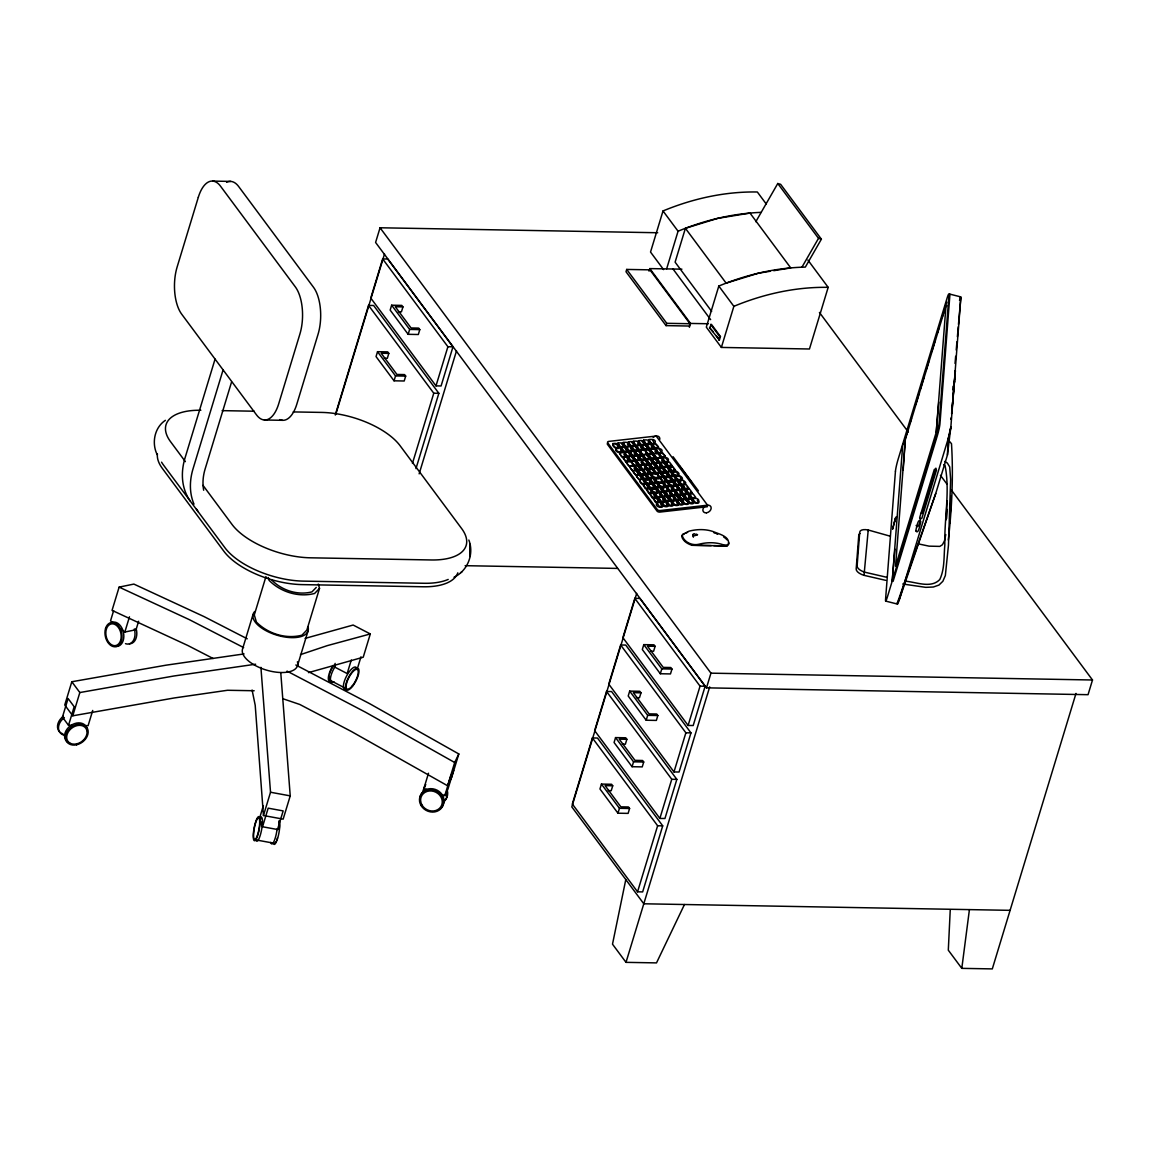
<?xml version="1.0" encoding="UTF-8"?>
<svg xmlns="http://www.w3.org/2000/svg" width="1150" height="1150" viewBox="0 0 1150 1150"><rect width="100%" height="100%" fill="white"/><g stroke="black" fill="none" stroke-linecap="round" stroke-linejoin="round"><path stroke-width="1.5" d="M693.163 536.216L693.177 535.152M693.349 537.194L693.076 535.081M946.206 519.742L946.982 500.696M947.054 509.407L946.565 518.664M935.726 493.537L897.331 603.003L899.343 599.524L935.726 493.537L947.428 455.012L948.204 438.682L950.878 426.751L960.811 297.951A9.056 0.819 -75.8 0 0 959.919 298.152M950.245 909.909L948.304 950.188L961.803 968.357L992.306 968.904L1075.997 693.421M951.611 413.713L952.574 401.939M903.181 469.904L905.323 439.516L945.99 305.641L946.867 305.871M954.299 383.065L954.428 381.211L952.775 399.898M948.448 296.815A9.056 0.819 -75.8 0 1 949.871 295.176L939.938 423.976A9.056 0.819 -75.8 0 1 937.264 435.908L893.09 581.339L892.213 581.109L902.807 443.871L903.67 444.087M905.323 439.516L895.548 566.202L936.215 432.342L938.759 402.054M945.99 305.641L936.215 432.342L937.092 432.558M951.309 417.464L951.179 419.434L951.28 418.456M892.213 581.109L894.887 549.082M954.759 377.904L951.798 412.908M954.917 376.251L955.377 370.602L954.284 383.539M952.717 389.821L953.019 386.285M955.032 363.443L955.664 356.256M956.211 350.046L956.944 341.751M957.389 336.821L958.266 326.83M958.467 324.444L960.811 297.951L959.474 300.279M947.428 455.012L950.878 426.751A9.056 0.819 -75.8 0 1 948.204 438.682L899.343 599.524A9.056 0.819 -75.8 0 1 897.331 603.003M961.803 968.357L969.421 909.621M916.133 525.449C917.93 529.791 920.776 520.979 920.273 519.57M707.538 505.195L660.244 510.528A2.271 1.179 9 0 1 657.297 509.579L607.703 442.808A2.271 1.179 9 0 1 608.882 441.384L656.176 436.051L707.538 505.195L707.308 506.733L659.999 512.066A2.271 1.179 8.9 0 1 657.053 511.103L607.459 444.346A2.271 1.179 8.9 0 1 607.732 443.196M895.146 521.611L895.246 520.145M625.801 879.563L612.504 944.179L626.003 962.349L656.506 962.895L684.466 904.518M945.774 534.563L944.452 540.888L942.468 544.697L939.852 546.394L929.042 546.149L919.511 544.122M948.319 540.04C951.927 508.257 953.451 475.568 951.496 443.699L949.052 440.881M244.059 653.919L165.988 665.189L71.817 681.749L64.745 705.008L72.766 715.803L174.326 697.949L227.513 690.273L254.164 690.747M68.526 725.319L74.175 706.718L68.08 698.51L62.431 717.126L68.526 725.319L72.076 725.391M72.766 715.803L79.839 692.544L71.817 681.749M247.221 638.796L204.139 616.644L133.874 584.085L119.126 587.118L112.053 610.377L187.838 645.495L213.153 658.519M113.62 610.679L110.544 620.827L113.146 622.869M92.719 710.441L88.104 725.664L84.539 725.607M120.937 628.978L124.847 632.026L129.476 616.803M215.064 359.102L185.035 457.959A71.703 54.151 -36.6 0 0 190.239 501.055M138.618 621.259L136.045 629.726L124.847 632.026M223.086 369.897L193.056 468.754A71.703 54.151 -36.6 0 0 193.991 504.16M231.553 382.044L205.131 468.97A58.032 43.829 -36.6 0 0 203.665 490.231M253 614.574L242.406 649.462A28.721 13.182 16.9 0 0 270.652 671.197A28.721 13.182 16.9 0 0 297.419 661.768M265.966 576.553L254.294 614.948L256.407 622.092C267.979 633.765 285.876 639.342 301.918 635.202L306.849 630.099L319.527 588.369L318.262 584.085M657.714 232.746L380.061 227.772L375.59 242.449L706.488 687.844L1088.044 694.686L1092.5 679.995L951.151 489.728M335.254 414.949L368.532 305.397L373.621 305.498L438.854 393.3L415.969 468.611M382.662 258.923L370.76 298.066L435.994 385.868L441.082 385.969L452.971 346.826L387.737 259.009L382.662 258.923L447.896 346.725L452.971 346.826M335.743 414.518L384.517 253.963M388.815 353.395L387.694 351.871L377.531 351.699L376.036 356.586L394.033 380.808L404.196 380.995L405.691 376.093L404.57 374.584L396.937 374.454L381.196 353.251L388.815 353.395L387.334 358.283L384.287 358.225M402.946 306.906L401.81 305.397L391.647 305.21L390.166 310.098L408.164 334.319L418.327 334.506L419.808 329.619L418.686 328.095L411.067 327.966L395.312 306.762L402.946 306.906L401.451 311.794L398.403 311.751M297.591 665.361L308.186 630.473M263.364 805.618L260.288 815.781L260.921 818.915M394.033 380.808L395.528 375.921L377.531 351.699M408.164 334.319L409.644 329.432L391.647 305.21M280.772 672.707L290.231 795.872L283.159 819.131L263.451 815.508L270.523 792.249L260.906 667.316M262.531 826.764L268.18 808.163L283.159 810.908L277.509 829.509L262.531 826.764L261.567 822.049M335.153 663.392L334.132 666.77L347.171 673.555L351.282 660.014M412.448 463.393L433.766 393.214L368.532 305.397M435.994 385.868L447.896 346.725M357.894 666.971L360.971 656.808M305.081 638.408L353.151 625.039L370.3 633.952L363.228 657.211L308.459 672.621M419.146 473.843L456.507 350.851M427.096 789.533L423.876 788.44L428.504 773.217M282.799 698.697L299.805 704.476L351.296 731.443L447.609 785.766L454.681 762.508L458.807 753.954L369.495 703.584L295.838 665.002M444.82 795.556L450.469 776.954L453.603 770.443L447.954 789.058L444.82 795.556L441.6 794.463M458.807 753.954L451.734 777.213L447.609 785.766M626.707 269.431L626.003 271.745L666.037 325.623L689.253 326.039L689.957 323.725L649.923 269.848L626.707 269.431L666.741 323.308L689.957 323.725M766.36 204.154L757.333 191.993A217.695 164.407 -36.6 0 0 663.018 210.953L650.526 252.051L663.579 269.618M649.031 271.17L649.808 268.597L681.907 269.172M666.626 268.899L678.069 231.222L663.018 210.953M773.749 270.696L790.74 267.907L750.001 213.081L717.715 218.356L685.4 228.304L675.107 262.157L711.663 311.377M666.037 325.623L666.741 323.308M689.382 327.29L690.546 323.438L649.808 268.597M755.823 221.706L777.774 183.511L780.649 184.331L821.387 239.171L805.331 267.102L801.938 267.202A217.695 164.407 -36.6 0 0 718.808 286.062L706.316 327.161L721.381 347.429L809.456 348.996L828.173 287.356L807.904 260.058M709.579 327.779L711.419 324.357L720.446 336.519L719.411 339.954L709.579 327.779L713.388 331.847M592.394 737.941L572.326 804.008L637.56 891.811L642.649 891.911L662.716 825.844L597.482 738.041L592.394 737.941L657.628 825.758L662.716 825.844M606.524 691.466L594.622 730.609L659.87 818.426L664.944 818.512L676.847 779.369L611.599 691.553L606.524 691.466L671.758 779.269L676.847 779.369M620.641 644.977L608.753 684.121L673.986 771.938L679.075 772.024L690.963 732.881L625.729 645.064L620.641 644.977L685.874 732.794L690.963 732.881M634.814 598.345L622.869 637.632L688.102 725.449L693.191 725.535L705.137 686.248L639.903 598.431L634.814 598.345L700.048 686.148L705.137 686.248M636.683 593.386L571.809 806.898L643.799 903.785L1010.088 910.34M718.606 339.94L719.641 336.504L710.614 324.343M721.381 347.429L733.858 306.331L718.808 286.062M612.734 785.781L611.599 784.271L601.436 784.084L599.955 788.972L617.952 813.208L628.116 813.381L629.596 808.493L628.475 806.969L620.856 806.84L605.101 785.637L612.734 785.781L611.239 790.668L608.192 790.625M626.851 739.292L625.729 737.783L615.552 737.596L614.071 742.497L632.069 766.719L642.232 766.892L643.727 762.004L642.606 760.495L634.973 760.351L619.232 739.163L626.851 739.292L625.37 744.194L622.308 744.136M640.981 692.817L639.846 691.294L629.683 691.121L628.202 696.009L646.185 720.231L656.363 720.418L657.843 715.516L656.722 714.006L649.089 713.877L633.348 692.674L640.981 692.817L639.486 697.705L636.439 697.648M655.098 646.329L653.976 644.819L643.799 644.633L642.318 649.52L660.316 673.742L670.479 673.929L671.974 669.041L670.838 667.518L663.219 667.388L647.479 646.185L655.098 646.329L653.617 651.216L650.555 651.159M617.952 813.208L619.433 808.306L601.436 784.084M632.069 766.719L633.549 761.818L615.552 737.596M646.185 720.231L647.68 715.343L629.683 691.121M660.316 673.742L661.796 668.854L643.799 644.633M637.56 891.811L657.628 825.758M659.87 818.426L671.758 779.269M673.986 771.938L685.874 732.794M688.102 725.449L700.048 686.148M706.488 687.844L710.944 673.167L380.061 227.772M626.003 962.349L709.694 686.866M868.006 530.711L868.221 530.006L889.827 536.087M904.202 442.376L907.839 430.402M909.909 423.559L911.476 418.427M915.63 404.743L919.267 392.754M920.316 389.332L923.953 377.358M926.023 370.516L928.625 361.963M931.744 351.699L935.381 339.724M937.466 332.882L939.018 327.75M942.137 317.486L946.824 302.076M885.73 580.348L864.024 575.331L868.221 530.006A9.085 4.169 16.9 0 0 859.726 532.163L857.109 565.944A9.085 4.169 16.9 0 0 864.958 572.24L886.65 577.257M935.87 468.136L922.242 512.972L920.589 513.561M423.876 788.44L425.759 784.544M801.938 267.202L818.512 238.338L777.774 183.511M454.02 577.228C467.647 570.86 474.332 554.041 468.855 540.04M316.25 587.42L311.938 591.891C297.893 595.513 282.239 590.626 272.104 580.405M319.527 588.369L314.597 593.472C298.554 597.612 280.658 592.034 269.086 580.362L268.238 577.501M165.384 420.325C154.373 427.613 151.469 443.21 157.205 454.696M460.604 572.714L461.955 571.794M684.408 533.686L683.589 534.189A11.328 5.189 16.9 0 0 682.122 537.611A20.585 9.444 16.9 0 0 685.156 541.679A11.328 5.189 16.9 0 0 691.941 545.273L727.03 545.905A11.328 5.189 16.9 0 0 728.582 542.469M685.357 533.169L687.571 532.349M623.199 443.124L625.499 446.818L630.013 446.646L632.673 450.225L628.978 450.57L626.678 446.89M621.575 447.465L623.976 451.202L627.541 450.857L624.809 447.177L620.482 447.436L618.096 443.699M623.918 447.177L621.575 443.569M631.982 446.301L634.369 450.038L637.948 449.679L635.317 446.056L630.804 446.214L628.489 442.534M631.867 447.062C629.97 452.266 643.655 452.309 635.346 446.933M634.326 445.999L631.968 442.391M636.827 445.754L639.213 449.492L642.793 449.132L640.162 445.496L635.648 445.668L633.348 441.988M636.712 446.516C634.139 451.088 647.277 451.849 641.01 447.494M639.17 445.452L637.646 442.966M629.999 452.281L632.831 456.104M652.539 443.986L654.925 447.709L658.504 447.364L655.874 443.728L651.36 443.9L649.046 440.22M645.452 450.541L647.752 454.221L652.266 454.063L654.925 457.643L651.245 457.988L648.931 454.308M643.511 455.673L646.343 459.482M631.666 461.955L633.966 465.649L638.48 465.477L641.111 469.114L637.531 469.459L635.145 465.721M651.274 454.006L648.931 450.412M646.904 460.244L649.75 464.054M640.119 465.923L642.951 469.732M657.311 459.066L660.143 462.889M633.075 471.601L635.907 475.424M638.494 470.249L640.895 473.973L644.46 473.628L641.729 469.948L637.416 470.235L635.03 466.497M655.701 463.407L658.087 467.144L661.667 466.799L658.936 463.119L654.594 463.378L652.208 459.641M655.572 464.169L657.886 467.863L662.386 467.676L665.016 471.313L661.437 471.658L659.051 467.921M658.03 463.119L655.212 459.31M643.382 470.451L645.783 474.116L650.296 473.958L652.956 477.523L649.261 477.882L646.961 474.202M663.133 462.544L661.609 460.043M665.979 463.004L668.279 466.684L672.793 466.512L675.452 470.077L671.844 470.494L669.458 466.756M656.104 468.237L653.761 464.643M641.872 474.777L644.259 478.515L647.824 478.156L645.092 474.49L640.766 474.749L638.379 471.011M664.024 468.122L666.339 471.802L670.852 471.629L673.483 475.266L669.904 475.611L667.518 471.888M642.261 479.607L639.918 475.999M656.995 473.814L659.295 477.509L663.809 477.322L666.439 480.959L662.86 481.304L660.474 477.566M650.325 478.716L652.711 482.454L656.276 482.094L653.545 478.429L649.232 478.702L646.846 474.964M667.402 472.65L669.702 476.33L674.202 476.158L676.861 479.723L673.181 480.082L670.867 476.402M672.822 471.284C671.068 476.732 684.868 476.287 676.157 471.04C672.506 474.864 664.815 464.772 672.808 467.389M643.166 485.185L645.466 488.865L650.009 488.736L652.639 492.372L649.06 492.717L646.674 488.994M668.121 476.689L666.598 474.202M653.559 484.006L655.874 487.686L660.416 487.571L663.047 491.208L659.467 491.553L657.081 487.816M658.993 482.641C657.254 488.06 671.054 487.715 662.213 482.353C658.533 486.148 651.058 476.114 658.979 478.745M663.837 482.094L666.224 485.832L669.803 485.487L667.072 481.807L662.745 482.066L660.344 478.328M646.559 489.756L648.859 493.436L653.372 493.278L656.032 496.843L652.438 497.26L650.038 493.522M666.181 481.807L663.823 478.199M651.978 488.391C650.253 493.81 664.053 493.465 655.212 488.103C651.533 491.956 643.986 481.778 651.949 484.452M654.293 488.06L652.769 485.559M656.966 488.577L659.266 492.257L663.78 492.099L666.439 495.679L662.745 496.024L660.445 492.344M676.574 480.628L674.231 477.034M664.686 486.881L663.176 484.394M669.544 486.335L667.201 482.727M655.342 492.919C653.444 498.209 667.446 498.108 658.576 492.631C654.882 496.412 647.407 486.393 655.342 489.023M657.685 492.631L656.161 490.13M672.419 486.838L674.719 490.518L679.233 490.36L681.893 493.939L678.198 494.284L675.898 490.604M677.637 485.501L680.024 489.239L683.603 488.879L680.872 485.214L676.416 485.372L674.116 481.692M665.634 492.516L667.934 496.196L672.52 496.124L675.151 499.761L671.571 500.106L669.185 496.369M655.744 497.749L653.401 494.155M653.358 498.913L655.673 502.593L660.186 502.435L662.846 506L659.238 506.417L656.851 502.679M670.479 491.97L672.779 495.65L677.364 495.578L680.024 499.158L676.43 499.56L674.029 495.823M658.792 497.548L661.178 501.285L664.743 500.94L662.012 497.26L657.527 497.375L655.227 493.681M680.872 490.791L683.186 494.471L687.772 494.414L690.402 498.036L686.823 498.396L684.437 494.658M686.306 489.426L688.692 493.163L692.271 492.818L689.641 489.181L685.127 489.354L682.812 485.674M669.07 497.145L671.902 500.954M673.914 496.599L676.214 500.279L680.742 500.106L683.387 503.686L679.794 504.088L677.408 500.365M681.605 494.845L680.081 492.344M667.244 501.501L669.631 505.238L673.21 504.893L670.479 501.213L666.152 501.472L663.766 497.734M684.322 495.42L686.622 499.1L691.136 498.942L693.766 502.579L690.187 502.924L687.801 499.186M672.434 501.673C669.817 506.129 682.884 507.121 676.732 502.651M677.278 501.127C675.841 506.92 689.583 505.784 680.168 500.796M687.686 499.948C684.868 504.146 698.151 505.598 691.984 500.926M619.591 453.459L621.906 457.139L626.419 456.981L629.079 460.546L625.471 460.963L623.084 457.226M628.389 456.622L630.775 460.359L634.34 460.014L631.623 456.334L627.282 456.593L624.896 452.856M630.717 456.334L628.374 452.726M635.821 455.759L634.297 453.258M650.555 449.966L653.387 453.79M628.777 461.452L627.268 458.965M639.184 460.287L637.661 457.801M653.919 454.494L656.751 458.318M659.338 453.143L661.724 456.866L665.304 456.521L662.673 452.884L658.159 453.057L655.845 449.377M661.681 452.841L659.338 449.233M642.577 464.859L641.067 462.372M651.245 468.783L648.312 464.988M666.497 467.073L664.154 463.464M652.668 478.429L650.325 474.835M675.165 470.982L673.641 468.496M678.529 475.525L677.005 473.024M666.152 496.584L663.809 492.976M688.634 489.138L687.125 486.651M669.587 501.213L667.244 497.605M692.012 493.666L690.489 491.179M300.481 654.623L327.261 645.639L370.3 633.952M638.652 441.384L640.952 445.064L645.466 444.906L648.126 448.486L644.446 448.831L642.131 445.151M643.741 440.809L646.056 444.489L650.569 444.331L653.2 447.968L649.621 448.313L647.234 444.576M616.271 448.069C614.632 453.589 628.432 453.014 619.39 447.753C615.624 451.519 608.364 441.485 616.271 444.173M618.513 447.796L617.104 445.28M616.156 448.831C613.352 453.043 626.736 454.423 620.468 449.808M621.46 448.227C619.606 453.459 633.219 453.459 624.939 448.098M628.921 446.617L627.497 444.101M626.563 447.652C623.947 452.108 637.014 453.114 630.861 448.644M644.374 444.878L642.131 441.255M649.462 444.302L648.054 441.787M642.016 445.912C639.831 450.915 653.847 451.346 645.495 445.783M647.105 445.338C644.302 449.535 657.57 450.987 651.418 446.315M654.767 443.699L652.524 440.076M652.409 444.748C650.555 449.966 664.197 449.981 655.888 444.604M635.303 451.691L637.603 455.371L642.117 455.213L644.747 458.836L641.168 459.195L638.782 455.457M640.148 451.145L642.979 454.954M625.312 456.952L623.904 454.437M622.955 457.988L625.801 461.797M628.259 457.384C626.132 462.444 640.09 462.774 631.738 457.254M633.363 456.823L636.194 460.632M641.024 455.184L638.782 451.548M656.276 453.459L654.853 450.944M648.816 455.069C646.961 460.302 660.589 460.287 652.294 454.94M659.223 453.905C657.354 459.123 671.011 459.137 662.702 453.761M626.362 462.559L629.194 466.368M636.755 461.394L639.587 465.204M662.616 458.476L664.916 462.156L669.429 461.998L672.089 465.563L668.481 465.98L666.094 462.243M629.726 467.087L632.558 470.911M637.387 465.448L635.145 461.826M645.553 464.557C643.77 469.89 657.484 469.689 648.887 464.312C645.279 468.093 637.474 458.246 645.481 460.589M647.781 464.284L645.538 460.661M645.423 465.319L647.723 468.999L652.237 468.826L654.867 472.463L651.288 472.808L648.902 469.071M650.282 464.772L653.114 468.582M660.675 463.594L663.507 467.418M668.337 461.955L666.094 458.332M635.447 470.58L634.024 468.064M640.751 469.976L637.919 466.167M645.84 469.401L644.431 466.9M653.631 469.286L655.931 472.966L660.445 472.808L663.104 476.387L659.511 476.79L657.11 473.052M661.308 467.662L659.884 465.161M671.701 466.497L670.277 463.982M638.796 475.094L636.496 471.414M636.439 476.143L639.271 479.952M649.204 473.929L646.961 470.307M652.266 473.599C650.497 479.248 664.815 478.371 655.155 473.268C642.174 474.864 651.13 463.119 654.508 473.326M659.352 472.779L657.11 469.157M662.414 472.463C660.387 477.624 674.418 477.753 665.749 472.204C662.026 475.971 654.422 466.037 662.414 468.553M664.657 472.176L663.234 469.674M669.76 471.601L667.503 467.978M645.222 479.291C643.396 484.567 657.067 484.481 648.643 479.09C644.977 482.77 637.172 472.866 645.222 475.41M639.803 480.657L642.102 484.337L646.616 484.164L649.247 487.801L645.668 488.146L643.281 484.423M647.464 479.033L646.056 476.517M655.615 478.113C653.775 483.431 667.518 483.216 659.094 477.983C655.5 481.491 647.522 471.802 655.629 474.231M650.196 479.478L652.496 483.158L657.024 483L659.64 486.637L656.075 486.982L653.689 483.244M662.716 477.308L660.474 473.685M665.778 476.977C663.794 482.224 677.896 482.195 669.012 476.689C665.347 480.499 657.757 470.422 665.778 473.081M673.124 476.129L670.881 472.506M676.171 475.798C674.504 481.289 688.088 480.714 679.65 475.669C676.042 479.147 668.078 469.502 676.171 471.917M670.752 477.164L673.052 480.844L677.566 480.686L680.196 484.308L676.545 484.61L674.231 480.93M645.524 484.136L643.281 480.513M648.586 483.819C646.961 489.354 660.718 488.764 651.705 483.503C647.953 487.327 640.723 477.293 648.586 479.924M650.828 483.546L649.405 481.031M655.917 482.971L653.674 479.349M669.142 481.505C667.043 486.622 681.159 486.853 672.477 481.261C668.711 484.912 661.092 475.036 669.128 477.609M671.37 481.232L669.961 478.716M663.723 482.871L666.023 486.551L670.565 486.421L673.196 490.058L669.53 490.36L667.23 486.666M679.535 480.326C677.882 485.846 691.725 485.3 682.654 480.01C678.96 483.877 671.672 473.728 679.535 476.431M681.777 480.053L680.354 477.537M679.42 481.088L681.72 484.783L686.277 484.653L688.922 488.232L685.328 488.635L682.942 484.897M648.887 488.678L646.645 485.041M659.281 487.499L657.038 483.877M662.386 487.212C660.301 492.315 674.288 492.574 665.807 487.025C662.156 490.619 654.278 480.786 662.342 483.273M662.256 487.988L664.571 491.668L669.084 491.496L671.715 495.132L668.136 495.478L665.749 491.754M672.534 486.076C670.766 491.409 684.494 491.223 675.869 485.832C672.161 489.454 664.499 479.579 672.491 482.137M667.115 487.442L669.415 491.122L673.929 490.949L676.588 494.529L672.98 494.931L670.594 491.208M674.748 485.76L673.325 483.244M679.837 485.185L677.594 481.562M685.141 484.581L683.732 482.08M677.508 486.263L679.822 489.943L684.336 489.785L686.967 493.422L683.387 493.767L681.001 490.029M652.28 493.249L650.038 489.627M649.923 494.284L652.223 497.964L656.822 497.893L659.439 501.529L655.874 501.889L653.488 498.151M662.688 492.071L660.445 488.448M667.992 491.467L666.569 488.966M660.33 493.106L662.63 496.8L667.216 496.728L669.846 500.365L666.267 500.71L663.881 496.973M672.836 490.921L671.413 488.419M678.141 490.331L676.717 487.816M675.783 491.366L678.083 495.046L682.669 494.989L685.299 498.611L681.72 498.971L679.334 495.233M683.229 489.756L680.987 486.134M686.176 490.202L688.491 493.882L693.076 493.81L695.736 497.389L692.128 497.792L689.741 494.054M660.948 497.174L659.539 494.658M658.663 498.309L660.962 501.989L665.491 501.831L668.107 505.468L664.542 505.813L662.156 502.076M671.356 496.009L669.933 493.494M676.2 495.463L674.777 492.948M686.607 494.284L685.184 491.769M679.219 495.995L682.051 499.804M689.612 494.831L692.458 498.64M659.079 502.406L656.837 498.784M656.722 503.441C654.149 507.998 667.302 508.789 661.034 504.419M664.384 501.802L662.975 499.287M662.026 502.838C659.223 507.035 672.491 508.487 666.339 503.815M667.129 502.262C664.513 506.733 677.594 507.725 671.428 503.254M674.791 500.624L673.368 498.122M679.636 500.077L676.919 496.268M682.582 500.523C680.771 505.813 694.428 505.713 686.004 500.336M690.043 498.913L688.62 496.397M692.99 499.359C690.374 503.829 703.441 504.793 697.288 500.336M79.839 692.544L173.995 675.984L255.631 664.211M770.342 271.242L758.454 273.183L726.139 283.144L685.4 228.304M212.649 181.096L230.776 181.412M690.546 323.438L708.414 323.754M409.644 329.432L419.808 329.619M719.641 336.504L720.446 336.519M395.528 375.921L405.691 376.093M433.766 393.214L438.854 393.3M222.123 410.636L254.179 411.211M293.207 411.916L321.698 412.419A61.554 28.233 16.9 0 1 400.143 445.783L461.639 528.554A61.554 28.233 16.9 0 1 431.308 559.964L310.471 557.808A61.554 28.233 16.9 0 1 232.027 524.443L203.018 485.386M264.371 419.98L282.498 420.311M691.941 545.273L711.232 545.617M713.776 545.661L727.03 545.905M465.132 565.685L617.492 568.416M661.796 668.854L671.974 669.041M710.944 673.167L1092.5 679.995M647.68 715.343L657.843 715.516M633.549 761.818L643.727 762.004M619.433 808.306L629.596 808.493M905.194 581.181C916.104 581.972 930.925 588.8 939.78 579.528C944.854 568.804 943.719 556.471 944.84 544.942C944.15 518.679 950.216 491.151 945.027 465.477L943.704 464.6M902.721 583.999L925.779 587.348L933.34 587.018L938.946 585.077L942.871 581.268L945.357 575.518L948.462 545.129L950.633 479.449L949.713 466.929L947.341 463.048L944.667 461.438M270.523 792.249L290.231 795.872M256.349 839.989L272.78 843.008M949.727 294.098L960.667 296.873M885.658 601.091L897.474 604.081M818.512 238.338L821.387 239.171M714.021 532.824L715.214 533.226M642.002 455.975C629.654 455.975 651.662 465.563 642.146 456.09M716.407 533.729L717.643 534.29M119.126 587.118L189.391 619.678L243.642 647.579M331.416 680.973L343.893 687.456M287.011 671.097L365.369 712.137L454.681 762.508M646.846 455.429L648.643 457.757M682.554 495.751L684.351 498.094M650.325 460.043L652.036 462.329M698.438 490.878L673.081 456.737M819.432 312.441L908.313 432.069M940.441 475.324L946.867 483.963M673.023 269.014L710.628 319.628M716.393 335.901L719.411 339.954M679.334 465.721L691.581 482.209M185.38 461.653L170.545 441.672A61.554 28.233 16.9 0 1 200.862 410.262M252.094 690.029L255.214 705.295L263.451 815.508M733.858 306.331A217.695 164.407 -36.6 0 1 828.173 287.356M678.069 231.222A217.695 164.407 -36.6 0 1 761.199 212.362M198.26 511.851A71.703 54.151 -36.6 0 1 196.377 508.918M260.389 817.42A12.305 2.645 -79.6 0 1 261.395 830.774A12.305 2.645 -79.6 0 1 255.846 839.601M277.136 828.791A12.305 2.645 -79.6 0 1 273.944 841.527A12.305 2.645 -79.6 0 1 270.825 842.346M279.119 820.626A12.305 2.645 -79.6 0 1 278.401 835.504A12.305 2.645 -79.6 0 1 273.628 844.014M278.817 821.876A11.083 2.372 -79.6 0 1 279.162 829.624M277.466 837.89A11.083 2.372 -79.6 0 1 276.69 840.147M275.885 841.872A11.083 2.372 -79.6 0 1 274.419 843.309M420.354 801.665A12.305 10.911 25.7 0 1 435.203 789.389A12.305 10.911 25.7 0 1 440.493 808.508M446.818 791.545A12.305 10.911 25.7 0 1 443.627 802.01M423.085 792.235A12.305 10.911 25.7 0 1 424.738 786.83M447.307 790.51A12.305 10.911 25.7 0 1 444.13 800.975M423.588 791.214A12.305 10.911 25.7 0 1 424.019 788.368M446.416 793.414A11.083 9.818 25.7 0 1 446.042 795.973M345.561 689.137A12.305 4.126 -62.5 0 1 346.596 676.013A12.305 4.126 -62.5 0 1 356.629 668.092M333.96 681.777A12.305 4.126 -62.5 0 1 330.409 678.687A12.305 4.126 -62.5 0 1 335.168 666.497M330.452 681.289A12.305 4.126 -62.5 0 1 333.112 665.419M330.869 680.311A11.083 3.709 -62.5 0 1 329.863 680.168M329.202 679.348A11.083 3.709 -62.5 0 1 329.101 675.97M329.647 673.656A11.083 3.709 -62.5 0 1 333.256 666.023M136.131 628.576A12.305 8.366 78.4 0 1 129.476 643.756M134.349 628.935A12.305 8.366 78.4 0 1 125.479 643.655M111.909 622.452A12.305 8.366 78.4 0 1 123.754 634.398A12.305 8.366 78.4 0 1 114.267 645.969M62.948 733.901A12.305 9.301 -36.6 0 1 63.394 716.292M63.911 735.195A12.305 9.301 -36.6 0 1 64.357 717.6M70.006 743.389A12.305 9.301 -36.6 0 1 70.438 725.794A12.305 9.301 -36.6 0 1 87.213 730.811M308.013 626.865A28.721 13.182 16.9 0 1 277.624 635.389A28.721 13.182 16.9 0 1 254.711 611.512M161.575 462.185A61.554 28.233 16.9 0 0 163.458 465.003L224.94 547.759A61.554 28.233 16.9 0 0 303.384 581.124L424.221 583.28A61.554 28.233 16.9 0 0 448.198 579.428M157.406 453.876A61.554 28.233 16.9 0 0 162.394 468.481L223.876 551.253A61.554 28.233 16.9 0 0 302.321 584.617L423.171 586.773A61.554 28.233 16.9 0 0 457.815 572.829M226.607 182.304A34.198 16.014 -89 0 1 238.654 186.516L313.504 287.27A34.198 16.014 -89 0 1 318.033 334.348L296.829 404.124A34.198 16.014 -89 0 1 279.738 419.606M693.349 535.397A1.969 1.121 0.3 0 0 694.543 535.785L696.397 535.095L694.384 533.729A1.969 1.121 0.3 0 0 692.889 534.764M723.695 537.021A11.328 5.189 16.9 0 1 726.929 539.824M653.157 437.489A4.528 3.421 -36.6 0 1 657.786 436.152A4.528 3.421 -36.6 0 1 659.769 439.401M864.024 575.331A9.085 4.169 16.9 0 1 856.175 569.02L858.777 535.239A9.085 4.169 16.9 0 1 860.013 533.485M951.05 497.231L949.799 523.379L950.992 496.225L951.05 497.231M470.177 549.786L470.077 556.471L470.034 544.252L470.177 549.786M892.644 528.986L895.447 518.089L892.644 528.986M697.475 534.736L696.383 534.391L697.475 534.736M895.447 471.213L885.514 600.012A9.056 0.819 -75.8 0 0 887.527 596.519L936.387 435.692A9.056 0.819 -75.8 0 0 939.061 423.761L948.994 294.961A9.056 0.819 -75.8 0 0 946.982 298.439L898.121 459.281A9.056 0.819 -75.8 0 0 895.447 471.213M896.425 516.839L895.706 518.736L896.425 516.839M915.731 530.725C918.591 535.785 920.244 522.661 920.848 521.64C917.973 516.58 916.32 529.704 915.731 530.725M919.641 517.701L920.446 518.938L921.84 518.262L936.474 470.091L935.669 468.855L934.274 469.545L919.641 517.701M198.318 197.268L177.114 267.059A34.198 16.014 -89 0 0 181.657 314.123L256.507 414.877A34.198 16.014 -89 0 0 278.702 403.808L299.906 334.018A34.198 16.014 -89 0 0 295.377 286.954L220.527 186.199A34.198 16.014 -89 0 0 198.318 197.268M682.582 534.506L682.209 535.627C684.106 542.297 692.314 545.891 698.855 544.252A46.302 34.974 -36.6 0 1 722.876 544.683L726.426 545.158L728.626 543.893C729.488 536.072 718.721 534.017 713.129 531.559A46.302 34.974 -36.6 0 0 689.109 531.142L682.582 534.506M612.677 443.641C616.788 453.618 623.702 441.715 612.734 443.598M617.981 443.037C622.107 453.043 629.956 441.384 617.981 443.037M623.07 442.463C627.354 452.453 634.915 441.011 623.214 442.391M619.476 452.798C623.587 462.774 630.502 450.872 619.534 452.755M628.374 441.873C632.486 451.849 639.414 439.961 628.432 441.816M624.781 452.194C629.021 462.271 635.734 450.11 624.781 452.194M633.233 441.327C637.344 451.303 644.259 439.415 633.276 441.269M629.869 451.619L632.5 455.256L636.079 454.911L633.449 451.274L629.869 451.619M626.232 461.897C630.358 471.888 638.221 460.259 626.232 461.897M638.523 440.723C642.649 450.714 650.512 439.084 638.523 440.723M635.174 451.03C639.299 461.006 646.214 449.118 635.231 450.973M633.247 456.147C637.359 466.138 645.222 454.537 633.247 456.147M631.537 461.294C635.936 471.342 642.261 459.296 631.681 461.222M629.596 466.426C634.153 476.618 640.349 464.284 629.654 466.382M643.626 440.148C647.867 450.211 654.566 438.064 643.626 440.148M640.033 450.484C644.144 460.46 651.058 448.572 640.09 450.426M636.64 460.719C640.751 470.709 647.666 458.807 636.697 460.676M632.96 470.939C637.459 481.088 643.482 468.74 633.018 470.896M648.931 439.559C653.056 449.549 660.905 437.906 648.931 439.559M645.337 449.88C649.462 459.885 657.311 448.227 645.337 449.88M643.396 455.012C647.781 465.06 654.12 453.014 643.54 454.926M641.944 460.129C646.056 470.12 653.933 458.491 641.944 460.129M640.004 465.261C644.201 475.309 651.231 463.393 640.061 465.204M636.324 475.467C640.564 485.544 647.249 473.369 636.324 475.467M650.426 449.305C655.227 459.569 660.962 447.091 650.483 449.262M646.789 459.583C651.029 469.66 657.742 457.47 646.789 459.583M643.353 469.775L645.984 473.397L649.563 473.052L646.933 469.416L643.353 469.775M655.73 448.716C659.856 458.706 667.704 447.062 655.73 448.716M653.789 453.833C657.915 463.824 665.778 452.209 653.789 453.833M652.093 458.979C656.722 469.186 662.803 456.838 652.151 458.936M650.152 464.111C654.408 474.188 661.092 462.012 650.152 464.111M657.196 458.404C661.437 468.481 668.121 456.306 657.196 458.404M645.912 483.216C635.332 485.746 640.938 472.966 645.912 483.216M653.516 468.625C657.628 478.601 664.542 466.713 653.574 468.582M662.501 457.815C667.043 467.993 673.239 455.673 662.558 457.757M660.56 462.933C664.614 472.851 672.649 461.509 660.617 462.889M663.909 467.461C668.121 477.494 675.136 465.606 663.967 467.403M672.304 501.012C676.516 510.945 684.121 499.546 672.448 500.926M682.467 499.862C686.579 509.853 693.508 497.95 682.525 499.819M692.861 498.698C697.36 508.832 703.398 496.484 692.918 498.64M257.039 837.301A12.305 2.645 -79.6 0 0 259.411 817.003A12.305 2.645 -79.6 0 0 253.532 831.781A12.305 2.645 -79.6 0 0 257.039 837.301M256.967 836.524A11.083 2.372 -79.6 0 0 259.095 818.254A11.083 2.372 -79.6 0 0 253.805 831.551A11.083 2.372 -79.6 0 0 256.967 836.524M421.044 805.489A12.305 10.911 25.7 0 0 441.931 807.415A12.305 10.911 25.7 0 0 431.581 789.748A12.305 10.911 25.7 0 0 421.044 805.489M422.021 805.115A11.083 9.818 25.7 0 0 440.809 806.84A11.083 9.818 25.7 0 0 431.494 790.956A11.083 9.818 25.7 0 0 422.021 805.115M352.461 686.392A12.305 4.126 -62.5 0 0 357.966 668.265A12.305 4.126 -62.5 0 0 346.279 682.812A12.305 4.126 -62.5 0 0 352.461 686.392M352.374 685.788A11.083 3.709 -62.5 0 0 357.334 669.473A11.083 3.709 -62.5 0 0 346.811 682.568A11.083 3.709 -62.5 0 0 352.374 685.788M105.57 628.389A12.305 8.366 78.4 0 0 114.727 646.789A12.305 8.366 78.4 0 0 120.233 628.662A12.305 8.366 78.4 0 0 105.57 628.389M106.361 629.136A11.083 7.533 78.4 0 0 114.597 645.696A11.083 7.533 78.4 0 0 119.557 629.381A11.083 7.533 78.4 0 0 106.361 629.136M76.59 744.798A12.305 9.301 -36.6 0 0 86.782 727.375A12.305 9.301 -36.6 0 0 67.174 731.731A12.305 9.301 -36.6 0 0 76.59 744.798M76.633 743.892A11.083 8.366 -36.6 0 0 85.804 728.194A11.083 8.366 -36.6 0 0 68.152 732.133A11.083 8.366 -36.6 0 0 76.633 743.892M706.416 512.828A4.528 3.421 -36.6 0 0 710.887 506.69A4.528 3.421 -36.6 0 0 703.742 507.495A4.528 3.421 -36.6 0 0 706.416 512.828"/></g></svg>
